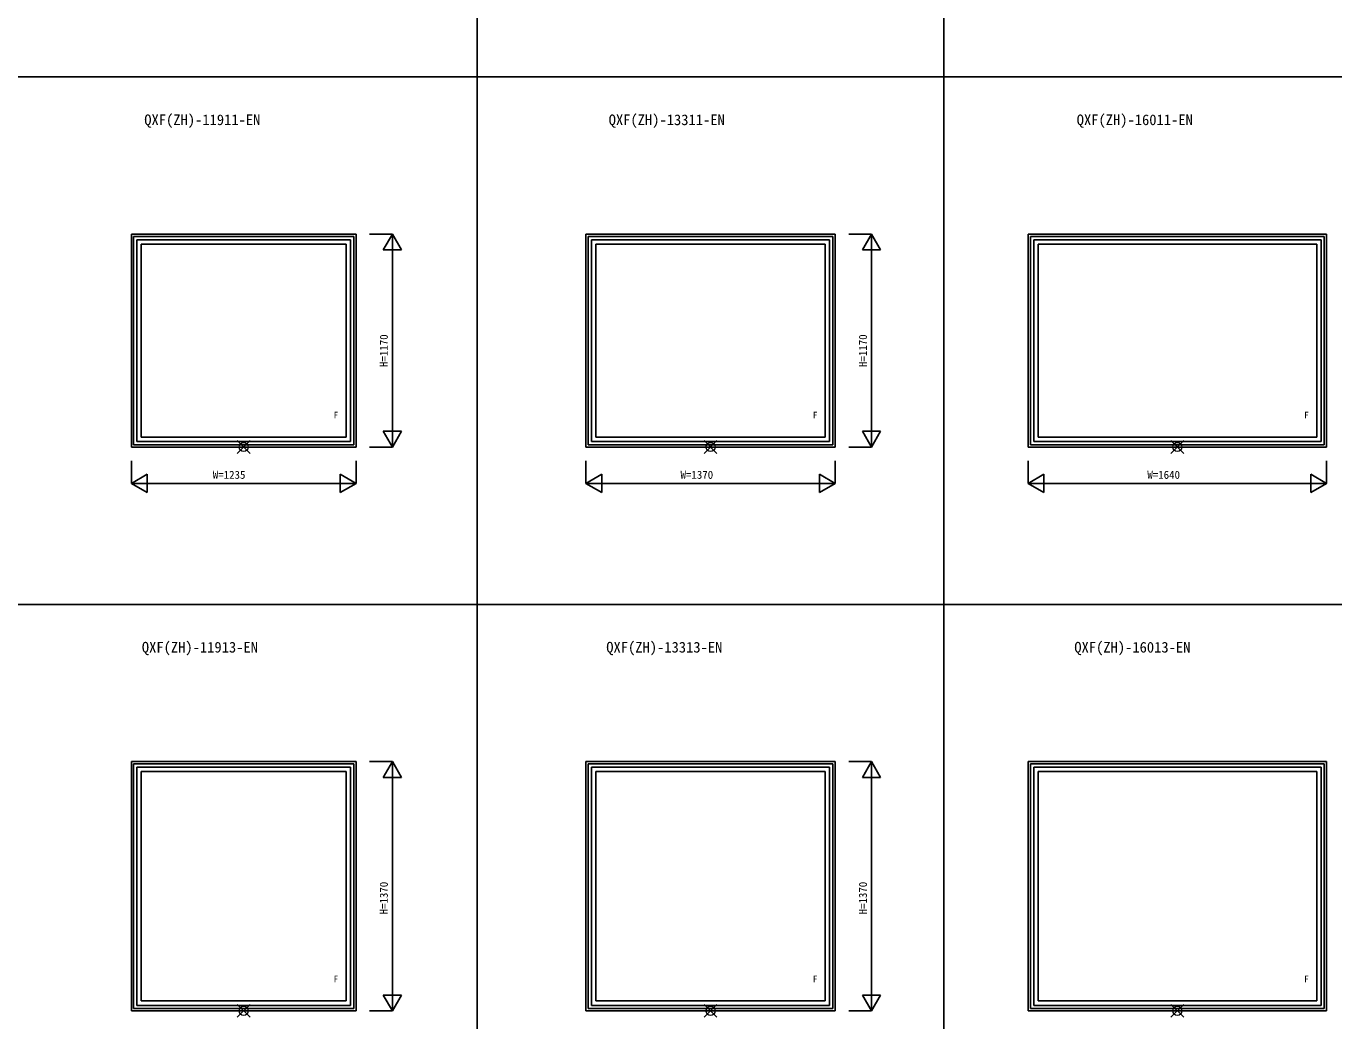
# Model space of a CAD drawing. Units: millimetres, scale not verified. Extents: x -13750 to 13750, y -10000 to 10000.
# Drawn here: x -330 to 6860, y -5790 to -321 of the extents above; entities that cross this region are included whole.
import ezdxf
from ezdxf.enums import TextEntityAlignment as Align

# ---------------------------------------------------------------- set-up
doc = ezdxf.new("R2010")
doc.units = ezdxf.units.MM
doc.header["$LTSCALE"] = 50
for name, color, linetype in [('0-0_0', 7, 'Continuous'), ('0-1_YKK_A1', 4, 'Continuous'), ('0-4_YKK_F1', 7, 'Continuous'), ('0-6_YKK_N1', 2, 'Continuous')]:
    doc.layers.add(name, color=color, linetype=linetype)
doc.layers.add('0-5_YKK_IN', color=1, linetype='Continuous', lineweight=18)
doc.styles.add('ＭＳ ゴシック', font='')
doc.styles.get('ＭＳ ゴシック').set_extended_font_data('MS Gothic')

msp = doc.modelspace()

# ---------------------------------------------------------------- linework, layer by layer
at = {"layer": '0-1_YKK_A1'}
for p, q in [((1483.8, -1465), (248.8, -1465)), ((248.8, -1465), (248.8, -2635)), ((1471.8, -1477), (260.8, -1477)), ((260.8, -1477), (260.8, -2623)), ((1453.8, -1495), (278.8, -1495)), ((278.8, -1495), (278.8, -2605)), ((1453.8, -1495), (1453.8, -2605)), ((1471.8, -1477), (1471.8, -2623)), ((1483.8, -1465), (1483.8, -2635)), ((4117.9, -1465), (2747.9, -1465)), ((2747.9, -1465), (2747.9, -2635)), ((4105.9, -1477), (2759.9, -1477)), ((2759.9, -1477), (2759.9, -2623)), ((4087.9, -1495), (2777.9, -1495)), ((2777.9, -1495), (2777.9, -2605)), ((4087.9, -1495), (4087.9, -2605)), ((4105.9, -1477), (4105.9, -2623)), ((4117.9, -1465), (4117.9, -2635)), ((6819.5, -1465), (5179.5, -1465)), ((5179.5, -1465), (5179.5, -2635)), ((6807.5, -1477), (5191.5, -1477)), ((5191.5, -1477), (5191.5, -2623)), ((6789.5, -1495), (5209.5, -1495)), ((5209.5, -1495), (5209.5, -2605)), ((6789.5, -1495), (6789.5, -2605)), ((6807.5, -1477), (6807.5, -2623)), ((6819.5, -1465), (6819.5, -2635)), ((1429.8, -1519), (302.8, -1519)), ((302.8, -1519), (302.8, -2581)), ((1429.8, -1519), (1429.8, -2581)), ((4063.9, -1519), (2801.9, -1519)), ((2801.9, -1519), (2801.9, -2581)), ((4063.9, -1519), (4063.9, -2581)), ((6765.5, -1519), (5233.5, -1519)), ((5233.5, -1519), (5233.5, -2581)), ((6765.5, -1519), (6765.5, -2581)), ((1429.8, -2581), (302.8, -2581)), ((4063.9, -2581), (2801.9, -2581)), ((6765.5, -2581), (5233.5, -2581)), ((1483.8, -2635), (248.8, -2635)), ((1471.8, -2623), (260.8, -2623)), ((1453.8, -2605), (278.8, -2605)), ((4117.9, -2635), (2747.9, -2635)), ((4105.9, -2623), (2759.9, -2623)), ((4087.9, -2605), (2777.9, -2605)), ((6819.5, -2635), (5179.5, -2635)), ((6807.5, -2623), (5191.5, -2623)), ((6789.5, -2605), (5209.5, -2605)), ((1483.8, -4365), (248.8, -4365)), ((248.8, -4365), (248.8, -5735)), ((1471.8, -4377), (260.8, -4377)), ((260.8, -4377), (260.8, -5723)), ((1471.8, -4377), (1471.8, -5723)), ((1483.8, -4365), (1483.8, -5735)), ((4117.9, -4365), (2747.9, -4365)), ((2747.9, -4365), (2747.9, -5735)), ((4105.9, -4377), (2759.9, -4377)), ((2759.9, -4377), (2759.9, -5723)), ((4105.9, -4377), (4105.9, -5723)), ((4117.9, -4365), (4117.9, -5735)), ((6819.5, -4365), (5179.5, -4365)), ((5179.5, -4365), (5179.5, -5735)), ((6807.5, -4377), (5191.5, -4377)), ((5191.5, -4377), (5191.5, -5723)), ((6807.5, -4377), (6807.5, -5723)), ((6819.5, -4365), (6819.5, -5735)), ((1453.8, -4395), (278.8, -4395)), ((278.8, -4395), (278.8, -5705)), ((1429.8, -4419), (302.8, -4419)), ((302.8, -4419), (302.8, -5681)), ((1429.8, -4419), (1429.8, -5681)), ((1453.8, -4395), (1453.8, -5705)), ((4087.9, -4395), (2777.9, -4395)), ((2777.9, -4395), (2777.9, -5705)), ((4063.9, -4419), (2801.9, -4419)), ((2801.9, -4419), (2801.9, -5681)), ((4063.9, -4419), (4063.9, -5681)), ((4087.9, -4395), (4087.9, -5705)), ((6789.5, -4395), (5209.5, -4395)), ((5209.5, -4395), (5209.5, -5705)), ((6765.5, -4419), (5233.5, -4419)), ((5233.5, -4419), (5233.5, -5681)), ((6765.5, -4419), (6765.5, -5681)), ((6789.5, -4395), (6789.5, -5705)), ((1483.8, -5735), (248.8, -5735)), ((1471.8, -5723), (260.8, -5723)), ((1453.8, -5705), (278.8, -5705)), ((1429.8, -5681), (302.8, -5681)), ((4117.9, -5735), (2747.9, -5735)), ((4105.9, -5723), (2759.9, -5723)), ((4087.9, -5705), (2777.9, -5705)), ((4063.9, -5681), (2801.9, -5681)), ((6819.5, -5735), (5179.5, -5735)), ((6807.5, -5723), (5191.5, -5723)), ((6789.5, -5705), (5209.5, -5705)), ((6765.5, -5681), (5233.5, -5681))]:
    msp.add_line(p, q, dxfattribs=at)
at = {"layer": '0-4_YKK_F1'}
for p, q in [((2149.6, -10000), (2149.6, 9500)), ((4716.2, -10000), (4716.2, 9500)), ((-13750, -600), (13250, -600)), ((-13750, -3500), (13250, -3500))]:
    msp.add_line(p, q, dxfattribs=at)
at = {"layer": '0-5_YKK_IN'}
for p, q in [((830.94, -2599.64), (901.66, -2670.36)), ((830.94, -2670.36), (901.66, -2599.64)), ((3397.54, -2599.64), (3468.26, -2670.36)), ((3397.54, -2670.36), (3468.26, -2599.64)), ((5964.14, -2599.64), (6034.86, -2670.36)), ((5964.14, -2670.36), (6034.86, -2599.64)), ((830.94, -5699.64), (901.66, -5770.36)), ((830.94, -5770.36), (901.66, -5699.64)), ((3397.54, -5699.64), (3468.26, -5770.36)), ((3397.54, -5770.36), (3468.26, -5699.64)), ((5964.14, -5699.64), (6034.86, -5770.36)), ((5964.14, -5770.36), (6034.86, -5699.64))]:
    msp.add_line(p, q, dxfattribs=at)
for centre in [(866.3, -2635), (3432.9, -2635), (5999.5, -2635), (866.3, -5735), (3432.9, -5735), (5999.5, -5735)]:
    msp.add_circle(centre, 25, dxfattribs=at)
at = {"layer": '0-6_YKK_N1'}
for p, q in [((1558.8, -1465), (1683.8, -1465)), ((1683.8, -1465), (1633.8, -1551.6)), ((1683.8, -1465), (1733.8, -1551.6)), ((1683.8, -1465), (1683.8, -2635)), ((4192.9, -1465), (4317.9, -1465)), ((4317.9, -1465), (4267.9, -1551.6)), ((4317.9, -1465), (4367.9, -1551.6)), ((4317.9, -1465), (4317.9, -2635)), ((1633.8, -1551.6), (1733.8, -1551.6)), ((4267.9, -1551.6), (4367.9, -1551.6)), ((1633.8, -2548.4), (1683.8, -2635)), ((1633.8, -2548.4), (1733.8, -2548.4)), ((1683.8, -2635), (1733.8, -2548.4)), ((4267.9, -2548.4), (4317.9, -2635)), ((4267.9, -2548.4), (4367.9, -2548.4)), ((4317.9, -2635), (4367.9, -2548.4)), ((1558.8, -2635), (1683.8, -2635)), ((4192.9, -2635), (4317.9, -2635)), ((248.8, -2710), (248.8, -2835)), ((2747.9, -2710), (2747.9, -2835)), ((5179.5, -2710), (5179.5, -2835)), ((335.4, -2785), (335.4, -2885)), ((1397.2, -2785), (1397.2, -2885)), ((2834.5, -2785), (2834.5, -2885)), ((4031.3, -2785), (4031.3, -2885)), ((5266.1, -2785), (5266.1, -2885)), ((6732.9, -2785), (6732.9, -2885)), ((1483.8, -2835), (248.8, -2835)), ((1483.8, -2835), (1397.2, -2885)), ((4117.9, -2835), (2747.9, -2835)), ((4117.9, -2835), (4031.3, -2885)), ((6819.5, -2835), (5179.5, -2835)), ((6819.5, -2835), (6732.9, -2885)), ((1558.8, -4365), (1683.8, -4365)), ((1683.8, -4365), (1633.8, -4451.6)), ((1683.8, -4365), (1733.8, -4451.6)), ((1683.8, -4365), (1683.8, -5735)), ((4192.9, -4365), (4317.9, -4365)), ((4317.9, -4365), (4267.9, -4451.6)), ((4317.9, -4365), (4367.9, -4451.6)), ((4317.9, -4365), (4317.9, -5735)), ((1633.8, -4451.6), (1733.8, -4451.6)), ((4267.9, -4451.6), (4367.9, -4451.6)), ((1633.8, -5648.4), (1683.8, -5735)), ((1633.8, -5648.4), (1733.8, -5648.4)), ((1683.8, -5735), (1733.8, -5648.4)), ((4267.9, -5648.4), (4317.9, -5735)), ((4267.9, -5648.4), (4367.9, -5648.4)), ((4317.9, -5735), (4367.9, -5648.4)), ((1558.8, -5735), (1683.8, -5735)), ((4192.9, -5735), (4317.9, -5735))]:
    msp.add_line(p, q, dxfattribs=at)
for points in [[(1483.8, -2710), (1483.8, -2835), (1397.2, -2785)], [(4117.9, -2710), (4117.9, -2835), (4031.3, -2785)], [(6819.5, -2710), (6819.5, -2835), (6732.9, -2785)], [(335.4, -2785), (248.8, -2835), (335.4, -2885)], [(2834.5, -2785), (2747.9, -2835), (2834.5, -2885)], [(5266.1, -2785), (5179.5, -2835), (5266.1, -2885)]]:
    msp.add_lwpolyline(points, dxfattribs=at)

# ---------------------------------------------------------------- texts
at = {"layer": '0-0_0', "style": 'ＭＳ ゴシック'}
for s, p in [('QXF(ZH)-11911-EN', (319.63, -882.59)), ('QXF(ZH)-13311-EN', (2872.9, -882.59)), ('QXF(ZH)-16011-EN', (5446.17, -882.59)), ('QXF(ZH)-11913-EN', (306.3, -3782.59)), ('QXF(ZH)-13313-EN', (2859.57, -3782.59)), ('QXF(ZH)-16013-EN', (5432.83, -3782.59))]:
    msp.add_text(s, height=58.65, dxfattribs=at).set_placement(p, align=Align.BOTTOM_LEFT)
at = {"layer": '0-1_YKK_A1', "style": 'ＭＳ ゴシック'}
for p in [(1361.13, -2489), (3995.23, -2489), (6696.83, -2489), (1361.13, -5589), (3995.23, -5589), (6696.83, -5589)]:
    msp.add_text('F', height=36.66, dxfattribs=at).set_placement(p, align=Align.BOTTOM_LEFT)
at = {"layer": '0-6_YKK_N1', "style": 'ＭＳ ゴシック'}
for s, p in [('H=1170', (1671.8, -2195)), ('H=1170', (4305.9, -2195)), ('H=1370', (1671.8, -5205)), ('H=1370', (4305.9, -5205))]:
    msp.add_text(s, height=43.99, rotation=90, dxfattribs=at).set_placement(p, align=Align.BOTTOM_LEFT)
for s, p in [('W=1235', (696.3, -2823)), ('W=1370', (3267.9, -2823)), ('W=1640', (5834.5, -2823))]:
    msp.add_text(s, height=43.99, dxfattribs=at).set_placement(p, align=Align.BOTTOM_LEFT)

doc.saveas('drawing.dxf')
